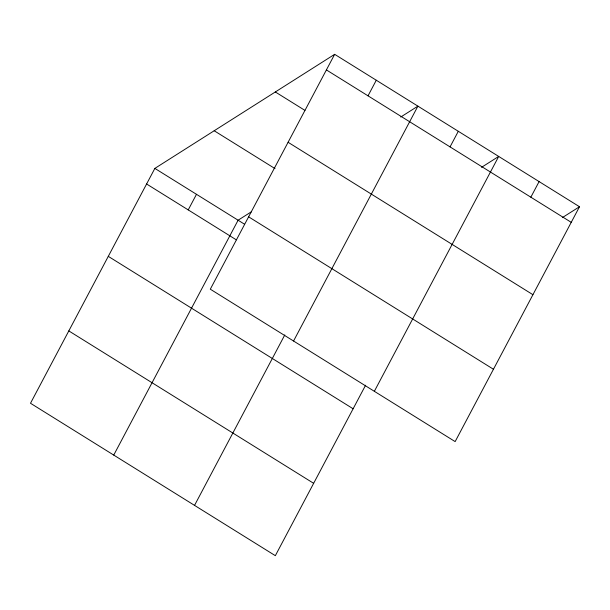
<?xml version="1.0" encoding="UTF-8"?>
<svg xmlns="http://www.w3.org/2000/svg" width="610" height="610" viewBox="0 0 610 610"><rect width="100%" height="100%" fill="white"/><g stroke="black" fill="none" stroke-linecap="round" stroke-linejoin="round"><path stroke-width="0.91" d="M334.661 54.32L210.305 289.193L455.144 441.602L579.5 206.737L334.661 54.32L154.856 168.398L30.5 403.263L275.339 555.679L365.596 385.207M188.223 209.909L196.481 194.308M113.742 455.083L238.098 220.218L251.373 211.792M368.028 95.831L376.286 80.23M194.537 505.385L284.801 334.913M293.555 341.013L417.911 106.14L400.732 117.036M450.05 146.888L458.308 131.287M374.349 391.307L498.705 156.434L481.526 167.338M530.845 197.19L539.103 181.589M562.321 217.633L579.5 206.737M326.403 69.921L571.242 222.337M275.331 91.965L304.947 110.402M288.095 142.282L532.926 294.691M214.194 130.753L275.026 168.619M248.621 216.832L493.452 369.248M154.856 168.398L244.564 224.236M146.598 183.991L236.306 239.837M108.283 256.352L353.121 408.769M68.816 330.91L313.647 483.318"/></g></svg>
